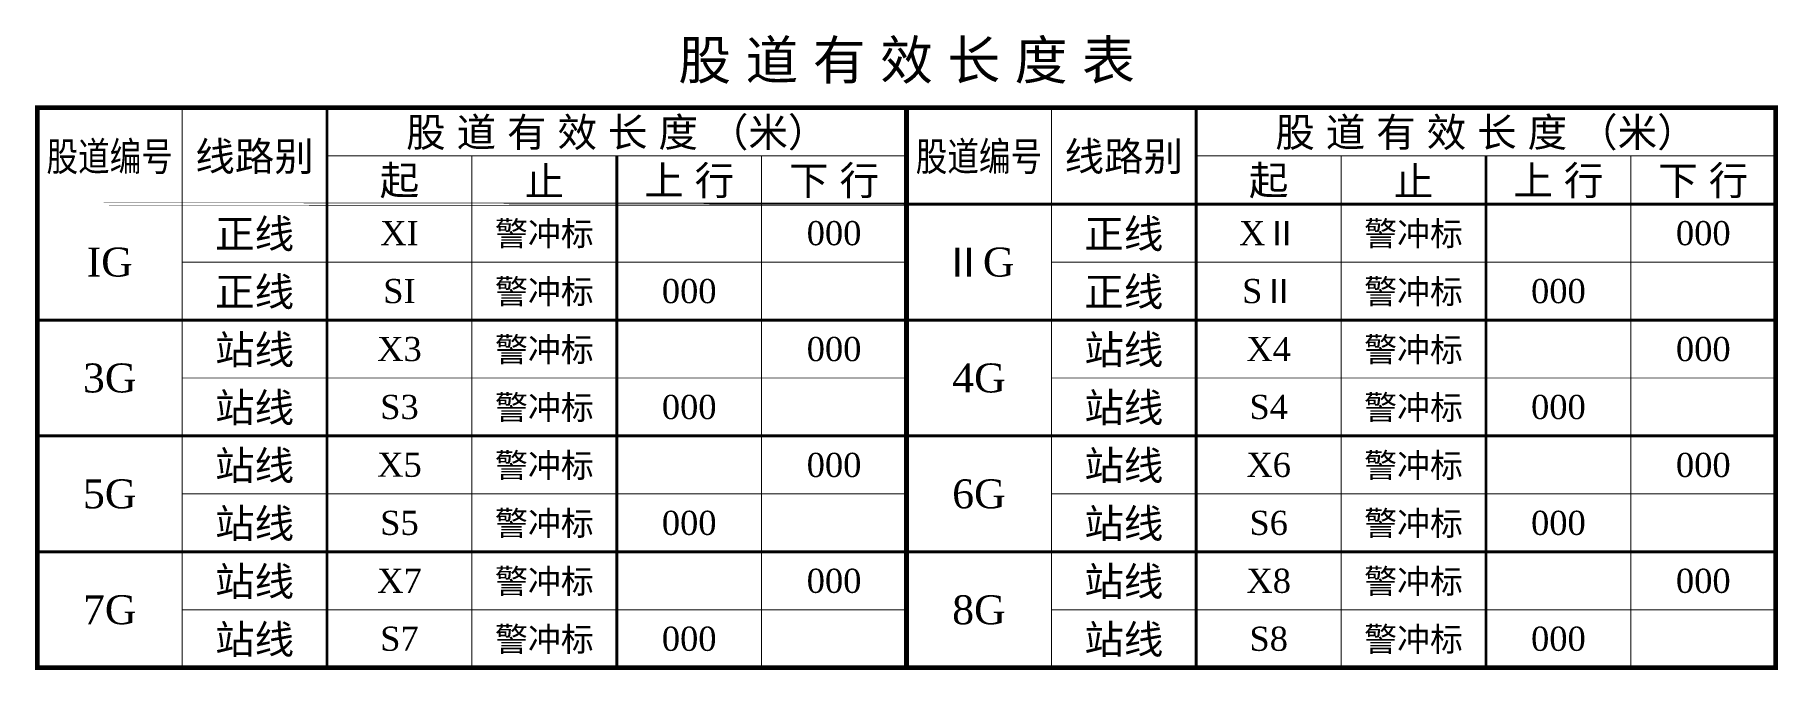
# Model space of a CAD drawing. Extents: x 0 to 180, y 0 to 66.
import ezdxf
from ezdxf.enums import TextEntityAlignment as Align

# ---------------------------------------------------------------- set-up
doc = ezdxf.new("R2010")
doc.units = 0
doc.header["$MEASUREMENT"] = 0
doc.layers.get('0').update_dxf_attribs({"linetype": 'CONTINUOUS'})
doc.styles.add('CHINESE', font='TIMES.TTF')

msp = doc.modelspace()

# ---------------------------------------------------------------- linework, layer by layer
for points, const_width in [([(0, 0), (0, 58), (180, 58), (180, 0)], 0.5), ([(0, 48), (180, 48)], 0.3)]:
    msp.add_lwpolyline(points, close=True, dxfattribs=dict(const_width=const_width))
for points, const_width in [([(15, 0), (15, 58)], 0.1), ([(30, 0), (30, 58)], 0.3), ([(90, 58), (90, 0)], 0.5), ([(105, 0), (105, 58)], 0.1), ([(120, 0), (120, 58)], 0.3), ([(30, 53), (90, 53)], 0.1), ([(45, 0), (45, 53)], 0.1), ([(60, 0), (60, 53)], 0.3), ([(75, 0), (75, 53)], 0.1), ([(120, 53), (180, 53)], 0.1), ([(135, 0), (135, 53)], 0.1), ([(150, 0), (150, 53)], 0.3), ([(165, 0), (165, 53)], 0.1), ([(15, 42), (90, 42)], 0.1), ([(105, 42), (180, 42)], 0.1), ([(0, 36), (180, 36)], 0.3), ([(15, 30), (90, 30)], 0.1), ([(105, 30), (180, 30)], 0.1), ([(0, 24), (180, 24)], 0.3), ([(15, 18), (90, 18)], 0.1), ([(105, 18), (180, 18)], 0.1), ([(0, 12), (180, 12)], 0.3), ([(15, 6), (90, 6)], 0.1), ([(105, 6), (180, 6)], 0.1)]:
    msp.add_lwpolyline(points, dxfattribs=dict(const_width=const_width))

# ---------------------------------------------------------------- texts
at = {"style": 'CHINESE'}
for s, height, p in [('股 道 有 效 长 度 表', 4, (90, 63)), ('股 道 有 效 长 度 （米）', 3, (60, 55.5)), ('股 道 有 效 长 度 （米）', 3, (150, 55.5)), ('线路别', 3, (22.5, 53)), ('线路别', 3, (112.5, 53)), ('起', 3, (37.5, 50.5)), ('上 行', 3, (67.5, 50.5)), ('下 行', 3, (82.5, 50.5)), ('起', 3, (127.5, 50.5)), ('上 行', 3, (157.5, 50.5)), ('下 行', 3, (172.5, 50.5)), ('止', 3, (52.5, 50.5)), ('止', 3, (142.5, 50.5)), ('正线', 3, (22.5, 45)), ('XI', 2.5, (37.5, 45)), ('警冲标', 2.5, (52.5, 45)), ('正线', 3, (112.5, 45)), ('XⅡ', 2.5, (127.5, 45)), ('警冲标', 2.5, (142.5, 45)), ('IG', 3, (7.5, 42)), ('ⅡG', 3, (97.5, 42)), ('正线', 3, (22.5, 39)), ('SI', 2.5, (37.5, 39)), ('警冲标', 2.5, (52.5, 39)), ('正线', 3, (112.5, 39)), ('SⅡ', 2.5, (127.5, 39)), ('警冲标', 2.5, (142.5, 39)), ('站线', 3, (22.5, 33)), ('警冲标', 2.5, (52.5, 33)), ('站线', 3, (112.5, 33)), ('警冲标', 2.5, (142.5, 33)), ('X3', 2.5, (37.5, 33)), ('X4', 2.5, (127.5, 33)), ('3G', 3, (7.5, 30)), ('4G', 3, (97.5, 30)), ('站线', 3, (22.5, 27)), ('站线', 3, (112.5, 27)), ('S3', 2.5, (37.5, 27)), ('警冲标', 2.5, (52.5, 27)), ('S4', 2.5, (127.5, 27)), ('警冲标', 2.5, (142.5, 27)), ('站线', 3, (22.5, 21)), ('X5', 2.5, (37.5, 21)), ('警冲标', 2.5, (52.5, 21)), ('站线', 3, (112.5, 21)), ('X6', 2.5, (127.5, 21)), ('警冲标', 2.5, (142.5, 21)), ('5G', 3, (7.5, 18)), ('6G', 3, (97.5, 18)), ('站线', 3, (22.5, 15)), ('S5', 2.5, (37.5, 15)), ('警冲标', 2.5, (52.5, 15)), ('站线', 3, (112.5, 15)), ('S6', 2.5, (127.5, 15)), ('警冲标', 2.5, (142.5, 15)), ('站线', 3, (22.5, 9)), ('站线', 3, (112.5, 9)), ('X7', 2.5, (37.5, 9)), ('警冲标', 2.5, (52.5, 9)), ('X8', 2.5, (127.5, 9)), ('警冲标', 2.5, (142.5, 9)), ('7G', 3, (7.5, 6)), ('8G', 3, (97.5, 6)), ('站线', 3, (22.5, 3)), ('S7', 2.5, (37.5, 3)), ('警冲标', 2.5, (52.5, 3)), ('站线', 3, (112.5, 3)), ('S8', 2.5, (127.5, 3)), ('警冲标', 2.5, (142.5, 3))]:
    msp.add_text(s, height=height, dxfattribs=at).set_placement(p, align=Align.MIDDLE)
at = {"style": 'CHINESE', "width": 0.8}
for p in [(7.5, 53), (97.5, 53)]:
    msp.add_text('股道编号', height=3, dxfattribs=at).set_placement(p, align=Align.MIDDLE)
at = {"color": 4, "style": 'CHINESE'}
for p in [(82.5, 45), (172.5, 45), (67.5, 39), (157.5, 39), (82.5, 33), (172.5, 33), (67.5, 27), (157.5, 27), (82.5, 21), (172.5, 21), (67.5, 15), (157.5, 15), (82.5, 9), (172.5, 9), (67.5, 3), (157.5, 3)]:
    msp.add_text('000', height=2.5, dxfattribs=at).set_placement(p, align=Align.MIDDLE)

doc.saveas('drawing.dxf')
